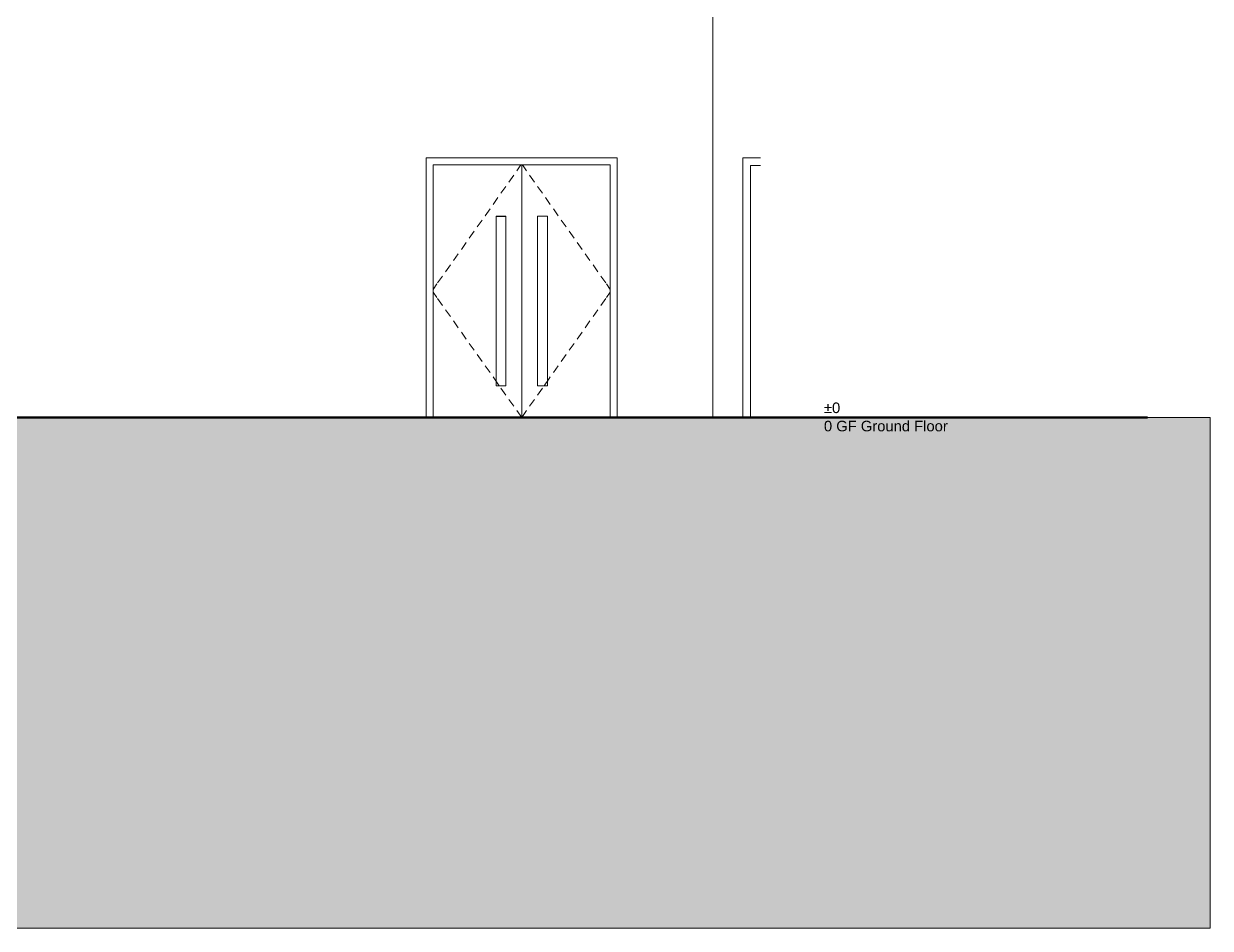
# Model space of a CAD drawing. Header units: millimetres. Extents: x -46169 to 135069, y -86316 to 18123.
# Drawn here: x 123837 to 135069, y -86316 to -77751 of the extents above; entities that cross this region are included whole.
import ezdxf

# ---------------------------------------------------------------- set-up
doc = ezdxf.new("R2010")
doc.units = ezdxf.units.MM
doc.header["$MEASUREMENT"] = 0
doc.linetypes.add('Wipeout_Contour', pattern=[1000, 0, -1000])
for name, color, linetype, lineweight, true_color in [('0_Pen_No__25', 7, 'Continuous', 50, 0x2a2a2a), ('New_A-20-M_Floor_Slab_Pen_No__29', 7, 'Continuous', 50, 0x2a2a2a), ('New_ArchiCAD Doors_Pen_No__63', 7, 'Continuous', 20, 0x606060)]:
    doc.layers.add(name, color=color, linetype=linetype, lineweight=lineweight, true_color=true_color)
for name, color, linetype, lineweight in [('0_Pen_No__6', 7, 'Continuous', 35), ('0_Pen_No__85', 8, 'Continuous', 20), ('A-35-M_FFE_Sanitary_Pen_No__146', 8, 'Continuous', 0), ('A-35-M_FFE_Sanitary_Pen_No__191', 7, 'Continuous', 5), ('New_A-25-M_Wall_Int_Pen_No__87', 8, 'Continuous', 20), ('New_ArchiCAD Doors_Pen_No__3', 7, 'Continuous', 18), ('New_ArchiCAD Doors_Pen_No__87', 8, 'Continuous', 20)]:
    doc.layers.add(name, color=color, linetype=linetype, lineweight=lineweight)
for name, color, linetype in [('New_A-20-M_Floor_Slab', 7, 'Continuous'), ('New_A-25-M_Wall_Int', 7, 'Continuous'), ('New_ArchiCAD Doors', 7, 'Continuous')]:
    doc.layers.add(name, color=color, linetype=linetype)
doc.styles.add('GENERATED_STYLE_2', font='')
doc.styles.get('GENERATED_STYLE_2').set_extended_font_data('Arial')

# ---------------------------------------------------------------- blocks, each defined once
blk = doc.blocks.new('Section Elem_1_3', base_point=(188935, -81480))
at = {"color": 254, "linetype": 'Wipeout_Contour', "lineweight": 0, "ltscale": 613401.134758}
blk.add_wipeout([(130699, -79022), (130643, -79022), (130643, -81480), (130699, -81480)], dxfattribs=at).dxf.layer = 'New_A-25-M_Wall_Int'
at = {"color": 254, "linetype": 'Wipeout_Contour', "lineweight": 0, "ltscale": 909331.413658}
blk.add_wipeout([(130360, -69780), (130360, -81480), (130643, -81480), (130643, -79022), (130812, -79022), (130812, -69780)], dxfattribs=at).dxf.layer = 'New_A-25-M_Wall_Int'
at = {"layer": 'New_A-25-M_Wall_Int_Pen_No__87', "linetype": 'Continuous'}
for q in [(130360, -81480), (130812, -69780)]:
    blk.add_line((130360, -69780), q, dxfattribs=at)
blk = doc.blocks.new('Section Elem_14_3', base_point=(188935, -81480))
at = {"color": 254, "linetype": 'Wipeout_Contour', "lineweight": 0, "ltscale": 603268.844079}
blk.add_wipeout([(127646, -79022), (127646, -81480), (127712, -81480), (127712, -79088)], dxfattribs=at).dxf.layer = 'New_ArchiCAD Doors'
at = {"color": 254, "linetype": 'Wipeout_Contour', "lineweight": 0, "ltscale": 609186.018607}
blk.add_wipeout([(129390, -81480), (129456, -81480), (129456, -79022), (129390, -79088)], dxfattribs=at).dxf.layer = 'New_ArchiCAD Doors'
at = {"color": 254, "linetype": 'Wipeout_Contour', "lineweight": 0, "ltscale": 606704.305218}
blk.add_wipeout([(128551, -81180), (128701, -81180), (128701, -79575), (128551, -79575)], dxfattribs=at).dxf.layer = 'New_ArchiCAD Doors'
at = {"color": 254, "linetype": 'Wipeout_Contour', "lineweight": 0, "ltscale": 603658.697369}
blk.add_wipeout([(129456, -79022), (127646, -79022), (127712, -79088), (129390, -79088)], dxfattribs=at).dxf.layer = 'New_ArchiCAD Doors'
at = {"color": 254, "linetype": 'Wipeout_Contour', "lineweight": 0, "ltscale": 604616.466618}
blk.add_wipeout([(127712, -79575), (127712, -81180), (128308, -81180), (128308, -79575)], dxfattribs=at).dxf.layer = 'New_ArchiCAD Doors'
at = {"color": 254, "linetype": 'Wipeout_Contour', "lineweight": 0, "ltscale": 608286.153522}
blk.add_wipeout([(128794, -79575), (128794, -81180), (129390, -81180), (129390, -79575)], dxfattribs=at).dxf.layer = 'New_ArchiCAD Doors'
at = {"layer": 'New_ArchiCAD Doors_Pen_No__3', "linetype": 'Continuous'}
for p, q in [((128101, -79716), (128055, -79782)), ((129001, -79716), (129047, -79782)), ((128026, -79822), (127980, -79888)), ((129076, -79822), (129122, -79888)), ((127951, -79929), (127905, -79994)), ((129151, -79929), (129197, -79994)), ((127876, -80035), (127830, -80100)), ((129226, -80035), (129272, -80100)), ((127801, -80141), (127755, -80206)), ((129301, -80141), (129347, -80206)), ((127749, -80214), (127712, -80267)), ((127749, -80345), (127712, -80292)), ((129353, -80214), (129390, -80267)), ((129353, -80345), (129390, -80292)), ((127801, -80418), (127755, -80353)), ((129301, -80418), (129347, -80353)), ((127876, -80525), (127830, -80459)), ((129226, -80525), (129272, -80459)), ((127951, -80631), (127905, -80565)), ((129151, -80631), (129197, -80565)), ((128026, -80737), (127980, -80672)), ((129076, -80737), (129122, -80672)), ((128101, -80843), (128055, -80778)), ((129001, -80843), (129047, -80778)), ((128176, -80949), (128130, -80884)), ((128926, -80949), (128972, -80884)), ((128251, -81055), (128205, -80990)), ((128851, -81055), (128897, -80990))]:
    blk.add_line(p, q, dxfattribs=at)
at = {"layer": 'New_ArchiCAD Doors_Pen_No__63', "linetype": 'Continuous'}
for p, q in [((127646, -81480), (127646, -79022)), ((127646, -79022), (129456, -79022)), ((129456, -79022), (129456, -81480))]:
    blk.add_line(p, q, dxfattribs=at)
at = {"color": 254, "linetype": 'Wipeout_Contour', "lineweight": 0, "ltscale": 908375.102677}
blk.add_wipeout([(128551, -79575), (128701, -79575), (128794, -79575), (129390, -79575), (129390, -79088), (128551, -79088)], dxfattribs=at).dxf.layer = 'New_ArchiCAD Doors'
at = {"color": 254, "linetype": 'Wipeout_Contour', "lineweight": 0, "ltscale": 914299.939897}
blk.add_wipeout([(128551, -81480), (129390, -81480), (129390, -81180), (128794, -81180), (128701, -81180), (128551, -81180)], dxfattribs=at).dxf.layer = 'New_ArchiCAD Doors'
at = {"layer": 'New_ArchiCAD Doors_Pen_No__3', "linetype": 'Continuous'}
for p, q in [((128626, -79185), (128672, -79251)), ((128701, -79292), (128747, -79357)), ((128776, -79398), (128822, -79463)), ((128851, -79504), (128897, -79569)), ((128926, -79610), (128972, -79675)), ((128626, -81374), (128672, -81309))]:
    blk.add_line(p, q, dxfattribs=at)
at = {"layer": 'New_ArchiCAD Doors_Pen_No__63', "linetype": 'Continuous'}
blk.add_line((129390, -81480), (129390, -79088), dxfattribs=at)
at = {"color": 254, "linetype": 'Wipeout_Contour', "lineweight": 0, "ltscale": 606195.566914}
blk.add_wipeout([(128551, -81180), (128551, -79575), (128401, -79575), (128401, -81180)], dxfattribs=at).dxf.layer = 'New_ArchiCAD Doors'
at = {"color": 254, "linetype": 'Wipeout_Contour', "lineweight": 0, "ltscale": 607116.492431}
blk.add_wipeout([(128794, -81180), (128794, -79575), (128701, -79575), (128701, -81180)], dxfattribs=at).dxf.layer = 'New_ArchiCAD Doors'
at = {"layer": 'New_ArchiCAD Doors_Pen_No__3', "linetype": 'Continuous'}
for p, q in [((128776, -81162), (128822, -81096)), ((128701, -81268), (128747, -81202)), ((128763, -81180), (128776, -81162))]:
    blk.add_line(p, q, dxfattribs=at)
at = {"layer": 'New_ArchiCAD Doors_Pen_No__63', "linetype": 'Continuous'}
for p, q in [((128701, -79575), (128701, -81180)), ((128794, -79575), (128701, -79575)), ((128794, -81180), (128794, -79575)), ((128701, -81180), (128794, -81180))]:
    blk.add_line(p, q, dxfattribs=at)
at = {"color": 254, "linetype": 'Wipeout_Contour', "lineweight": 0, "ltscale": 904849.948706}
blk.add_wipeout([(127712, -79088), (127712, -79575), (128308, -79575), (128401, -79575), (128551, -79575), (128551, -79088)], dxfattribs=at).dxf.layer = 'New_ArchiCAD Doors'
at = {"color": 254, "linetype": 'Wipeout_Contour', "lineweight": 0, "ltscale": 910798.412071}
blk.add_wipeout([(128308, -81180), (127712, -81180), (127712, -81480), (128551, -81480), (128551, -81180), (128401, -81180)], dxfattribs=at).dxf.layer = 'New_ArchiCAD Doors'
at = {"layer": 'New_ArchiCAD Doors_Pen_No__3', "linetype": 'Continuous'}
for p, q in [((128476, -79185), (128430, -79251)), ((128544, -79088), (128505, -79145)), ((128557, -79088), (128597, -79145)), ((128401, -79292), (128355, -79357)), ((128326, -79398), (128280, -79463)), ((128251, -79504), (128205, -79569)), ((128176, -79610), (128130, -79675)), ((128476, -81374), (128430, -81309)), ((128551, -81480), (128505, -81415)), ((128551, -81480), (128597, -81415))]:
    blk.add_line(p, q, dxfattribs=at)
at = {"layer": 'New_ArchiCAD Doors_Pen_No__63', "linetype": 'Continuous'}
for p, q in [((127712, -79088), (127712, -81480)), ((129390, -79088), (127712, -79088)), ((128551, -81480), (128551, -79088))]:
    blk.add_line(p, q, dxfattribs=at)
at = {"color": 254, "linetype": 'Wipeout_Contour', "lineweight": 0, "ltscale": 605786.759798}
blk.add_wipeout([(128308, -79578), (128308, -81180), (128401, -81180), (128401, -79578)], dxfattribs=at).dxf.layer = 'New_ArchiCAD Doors'
at = {"layer": 'New_ArchiCAD Doors_Pen_No__3', "linetype": 'Continuous'}
for p, q in [((128326, -81162), (128280, -81096)), ((128339, -81180), (128326, -81162)), ((128401, -81268), (128355, -81202))]:
    blk.add_line(p, q, dxfattribs=at)
at = {"layer": 'New_ArchiCAD Doors_Pen_No__63', "linetype": 'Continuous'}
blk.add_line((128401, -81180), (128308, -81180), dxfattribs=at)
at = {"color": 254, "linetype": 'Wipeout_Contour', "lineweight": 0, "ltscale": 604083.094633}
blk.add_wipeout([(128401, -79575), (128308, -79575), (128308, -79578), (128401, -79578)], dxfattribs=at).dxf.layer = 'New_ArchiCAD Doors'
at = {"layer": 'New_ArchiCAD Doors_Pen_No__63', "linetype": 'Continuous'}
for p, q in [((128308, -81180), (128308, -79575)), ((128308, -79575), (128401, -79575)), ((128308, -79578), (128401, -79578)), ((128401, -79575), (128401, -81180))]:
    blk.add_line(p, q, dxfattribs=at)
blk = doc.blocks.new('Section Elem_107_3', base_point=(188935, -81480))
at = {"color": 254, "linetype": 'Wipeout_Contour', "lineweight": 0, "ltscale": 613795.649364}
blk.add_wipeout([(130812, -79095), (130718, -79095), (130718, -81480), (130812, -81480)], dxfattribs=at).dxf.layer = 'New_ArchiCAD Doors'
at = {"color": 254, "linetype": 'Wipeout_Contour', "lineweight": 0, "ltscale": 613603.990115}
blk.add_wipeout([(130699, -81480), (130718, -81480), (130718, -79095), (130699, -79095)], dxfattribs=at).dxf.layer = 'New_ArchiCAD Doors'
at = {"color": 254, "linetype": 'Wipeout_Contour', "lineweight": 0, "ltscale": 763977.561374}
blk.add_wipeout([(130699, -79095), (130718, -79095), (130812, -79095), (130812, -79022), (130699, -79022)], dxfattribs=at).dxf.layer = 'New_ArchiCAD Doors'
at = {"layer": 'New_ArchiCAD Doors_Pen_No__63', "linetype": 'Continuous'}
for p, q in [((130718, -79095), (130718, -81480)), ((130812, -79095), (130718, -79095))]:
    blk.add_line(p, q, dxfattribs=at)
blk = doc.blocks.new('Section Elem_108_3', base_point=(188935, -81480))
at = {"layer": 'New_ArchiCAD Doors_Pen_No__87', "linetype": 'Continuous'}
for p, q in [((130643, -79022), (130643, -81480)), ((130812, -79022), (130643, -79022))]:
    blk.add_line(p, q, dxfattribs=at)
blk = doc.blocks.new('Section Elem_155_3', base_point=(188935, -81480))
at = {"layer": 'New_A-20-M_Floor_Slab_Pen_No__29', "linetype": 'Continuous'}
blk.add_line((123648, -81480), (130812, -81480), dxfattribs=at)
blk = doc.blocks.new('I-08 Lecture Theatre Elevation_STORY_MARKER', base_point=(188935, -81480))
at = {"layer": '0_Pen_No__25', "linetype": 'Continuous'}
for p, q in [((130812, -81480), (130912, -81480)), ((130912, -81480), (131012, -81480)), ((131212, -81480), (131012, -81480)), ((131212, -81480), (131412, -81480)), ((134474, -81480), (131412, -81480))]:
    blk.add_line(p, q, dxfattribs=at)
at = {"layer": '0_Pen_No__85', "linetype": 'Continuous'}
blk.add_line((109407, -81480), (130812, -81480), dxfattribs=at)
at = {"layer": '0_Pen_No__6', "char_height": 100, "attachment_point": 1, "style": 'GENERATED_STYLE_2'}
for s, insert in [('\\A1;{\\fArial|b0|i0|c0|p34;±0}', (131412, -81338)), ('\\A1;{\\fArial|b0|i0|c0|p34;0 GF Ground Floor}', (131412, -81511))]:
    blk.add_mtext(s, dxfattribs=dict(at, insert=insert))

msp = doc.modelspace()

# ---------------------------------------------------------------- block references
at = {"layer": 'New_A-25-M_Wall_Int'}
msp.add_blockref('Section Elem_1_3', (188935, -81480), dxfattribs=at)
at = {"layer": 'New_ArchiCAD Doors'}
msp.add_blockref('Section Elem_14_3', (188935, -81480), dxfattribs=at)

# ---------------------------------------------------------------- next in the draw order: block references
msp.add_blockref('Section Elem_107_3', (188935, -81480), dxfattribs=at)

# ---------------------------------------------------------------- next in the draw order: hatches: boundary and pattern name
at = {"layer": 'A-35-M_FFE_Sanitary_Pen_No__146', "linetype": 'Continuous'}
msp.add_hatch(color=256, dxfattribs=at).paths.add_polyline_path([(135069, -81480), (106051, -81480), (106051, -86316), (135069, -86316)])

# ---------------------------------------------------------------- next in the draw order: linework, layer by layer
at = {"layer": 'A-35-M_FFE_Sanitary_Pen_No__191', "linetype": 'Continuous', "flags": 128}
msp.add_lwpolyline([(135069, -81480), (106051, -81480), (106051, -86316), (135069, -86316)], close=True, dxfattribs=at)

# ---------------------------------------------------------------- next in the draw order: block references
at = {"linetype": 'Continuous', "lineweight": 0}
msp.add_blockref('I-08 Lecture Theatre Elevation_STORY_MARKER', (188935, -81480), dxfattribs=at)
at = {"layer": 'New_A-20-M_Floor_Slab'}
msp.add_blockref('Section Elem_155_3', (188935, -81480), dxfattribs=at)
at = {"layer": 'New_ArchiCAD Doors'}
msp.add_blockref('Section Elem_108_3', (188935, -81480), dxfattribs=at)

doc.saveas('drawing.dxf')
